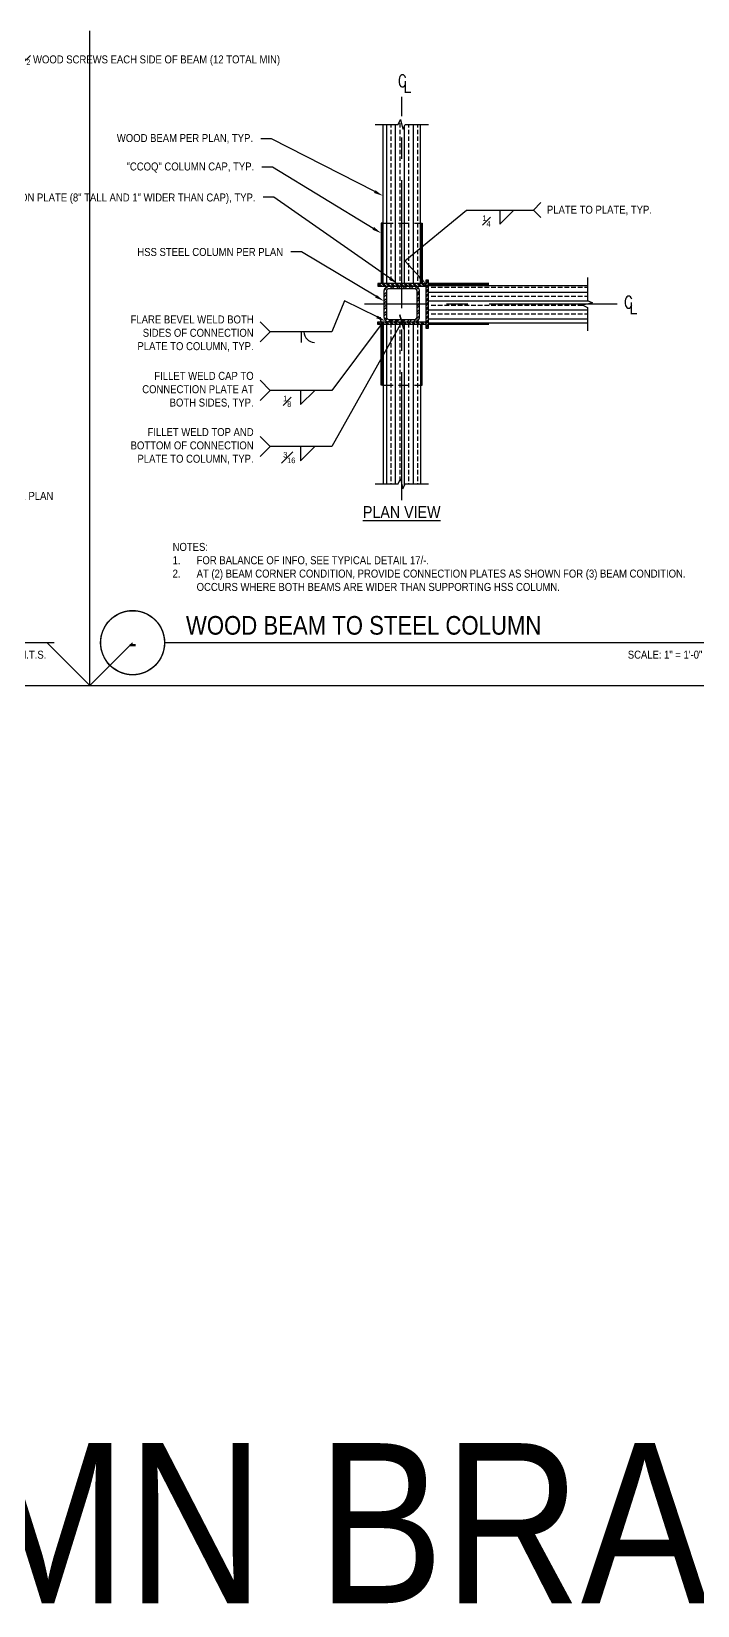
# Model space of a CAD drawing. Header units: inches. Extents: x -16404 to 14624, y -1591 to 16152.
# Drawn here: x -8950.2 to -8856.5, y 7730.7 to 7951.9 of the extents above; entities that cross this region are included whole.
import ezdxf
from ezdxf import colors
from ezdxf.entities.mleader import LeaderData, LeaderLine
from ezdxf.enums import TextEntityAlignment as Align
from ezdxf.math import Vec2, Vec3

# ---------------------------------------------------------------- set-up
doc = ezdxf.new("R2010")
doc.units = ezdxf.units.IN
doc.header["$LTSCALE"] = 24
doc.header["$MEASUREMENT"] = 0
for name, pattern in [('CENTER2', [1.125, 0.75, -0.125, 0.125, -0.125]), ('DASHED2', [0.375, 0.25, -0.125]), ('HIDDEN4', [0.09375, 0.0625, -0.03125])]:
    doc.linetypes.add(name, pattern=pattern)
doc.layers.get('0').update_dxf_attribs({"linetype": 'CONTINUOUS'})
for name, color, linetype in [('4TE', 4, 'CONTINUOUS'), ('S-ANNO-NOTE', 4, 'CONTINUOUS'), ('S-BREAK', 2, 'CONTINUOUS'), ('S-DIMS', 2, 'CONTINUOUS'), ('S-GRID', 1, 'CENTER2'), ('S-NOTE', 4, 'CONTINUOUS'), ('S-SIMPSON', 2, 'CONTINUOUS'), ('S-STEEL', 4, 'CONTINUOUS'), ('S-WOOD', 3, 'CONTINUOUS')]:
    doc.layers.add(name, color=color, linetype=linetype)
doc.layers.add('S-ANNO-GRID-NONPLOT', color=251, linetype='CONTINUOUS', plot=False)
doc.layers.add('S-HATCH1', color=1, linetype='CONTINUOUS', transparency=0.5)
doc.styles.add('Arial', font='arial.ttf', dxfattribs={"width": 0.85})
doc.styles.add('ROMANS', font='romans.shx', dxfattribs={"width": 0.85})
doc.dimstyles.new('DIM-12$7', dxfattribs={"dimscale": 12, "dimtxt": 0.09375, "dimasz": 0.125, "dimexe": 0.0625, "dimexo": 0.0625, "dimgap": 0.0625, "dimtad": 1, "dimdec": 4, "dimzin": 11, "dimdsep": 46, "dimlunit": 4, "dimtxsty": 'Arial', "dimblk": 'ARCHTICK', "dimcen": 0.125, "dimclrd": 256, "dimclre": 256, "dimclrt": 4, "dimadec": 0, "dimazin": 0, "dimtfac": 0.75, "dimtdec": 4, "dimtofl": 0, "dimtmove": 0, "dimatfit": 3, "dimldrblk": 'ARCHTICK', "dimfxl": 1, "dimfrac": 1, "dimtolj": 1, "dimtzin": 11, "dimarcsym": 0})
pattern_1 = [(90, (-41851.4771, 4056.534), (-1.25, 0), []), (90, (-41850.8521, 4057.159), (-1.25, 0), [0.625, -0.3125])]
pattern_2 = [(135, (-6919.28626, 7014.7264), (-0.30935922, -0.30935922), []), (135, (-6919.505, 7014.7264), (-0.30935922, -0.30935922), [])]

# ---------------------------------------------------------------- blocks, each defined once
blk = doc.blocks.new('*U283')
at = {"const_width": 0.188}
for points in [[(-4.5, 0, -1), (4.5, 0, 3.732051)], [(-4.5, 0, 1), (4.5, 0, -3.732051)]]:
    blk.add_lwpolyline(points, format="xyb", dxfattribs=at)
blk.add_lwpolyline([(4.5, 0), (82.21, 0)], dxfattribs=at)
blk.add_circle((0, 0), 4.5)
at = {"style": 'Arial', "width": 0.85}
for tag, p in [('DWG_TITLE_1', (7.5, 6.19)), ('DWG_TITLE_2', (7.5, 2.44))]:
    blk.add_attdef(tag, text='', height=2.62, dxfattribs=at).set_placement(p, align=Align.MIDDLE_LEFT)
blk.add_attdef('#', text='', height=3, dxfattribs=at).set_placement((0, 0), align=Align.MIDDLE_CENTER)
blk.add_attdef('SCALE', text='', height=1.12, dxfattribs=at).set_placement((81.08, -1.12), align=Align.TOP_RIGHT)
blk = doc.blocks.new('Se_24x36_DETAILS_GRID')
for p, q in [((15.535, 0), (15.535, 7.667)), ((15.535, 0), (16.035, 0.5)), ((7.767, 0), (15.535, 0)), ((15.535, 0), (23.302, 0))]:
    blk.add_line(p, q)
at = {"linetype": 'DASHED2', "ltscale": 0.5}
blk.add_line((15.535, 0), (15.035, 0.5), dxfattribs=at)
blk = doc.blocks.new('_ARCHTICK')
at = {"color": 0, "linetype": 'ByBlock', "const_width": 0.15}
blk.add_lwpolyline([(-0.5, -0.5), (0.5, 0.5)], dxfattribs=at)
blk = doc.blocks.new('*U2744')
at = {"const_width": 0.188}
for points in [[(-4.5, 0, -1), (4.5, 0, 3.732051)], [(-4.5, 0, 1), (4.5, 0, -3.732051)]]:
    blk.add_lwpolyline(points, format="xyb", dxfattribs=at)
blk.add_lwpolyline([(4.5, 0), (81.21, 0)], dxfattribs=at)
blk.add_circle((0, 0), 4.5)
at = {"style": 'Arial', "width": 0.85}
for tag, p in [('DWG_TITLE_1', (7.5, 6.19)), ('DWG_TITLE_2', (7.5, 2.44))]:
    blk.add_attdef(tag, text='', height=2.62, dxfattribs=at).set_placement(p, align=Align.MIDDLE_LEFT)
blk.add_attdef('#', text='', height=3, dxfattribs=at).set_placement((0, 0), align=Align.MIDDLE_CENTER)
blk.add_attdef('SCALE', text='', height=1.12, dxfattribs=at).set_placement((80.08, -1.12), align=Align.TOP_RIGHT)
blk = doc.blocks.new('HSS5x5x0-375')
at = {"layer": 'S-HATCH1'}
h = blk.add_hatch(dxfattribs=at)
h.set_pattern_fill('STEEL', color=256, scale=5, style=0)
h.set_pattern_definition([(45, (-834.34226, -599.90463), (-0.44194174, 0.44194174), []), (45, (-834.34226, -599.59213), (-0.44194174, 0.44194174), [])])
edge = h.paths.add_edge_path(flags=16)
edge.add_line((-1.802, -2.151), (1.802, -2.151))
edge.add_arc((1.802, -1.802), 0.349, 270, 360)
edge.add_line((2.151, -1.802), (2.151, 1.802))
edge.add_arc((1.802, 1.802), 0.349, 360, 450)
edge.add_line((1.802, 2.151), (-1.802, 2.151))
edge.add_arc((-1.802, 1.802), 0.349, 90, 180)
edge.add_line((-2.151, 1.802), (-2.151, -1.802))
edge.add_arc((-1.802, -1.802), 0.349, 180, 270)
edge = h.paths.add_edge_path()
edge.add_line((-1.802, -2.5), (1.802, -2.5))
edge.add_arc((1.802, -1.802), 0.698, 270, 360)
edge.add_line((2.5, -1.802), (2.5, 1.802))
edge.add_arc((1.802, 1.802), 0.698, 360, 450)
edge.add_line((1.802, 2.5), (-1.802, 2.5))
edge.add_arc((-1.802, 1.802), 0.698, 90, 180)
edge.add_line((-2.5, 1.802), (-2.5, -1.802))
edge.add_arc((-1.802, -1.802), 0.698, 180, 270)
at = {"layer": 'S-STEEL'}
for points in [[(-1.802, -2.5), (1.802, -2.5, 0.4142136), (2.5, -1.802), (2.5, 1.802, 0.4142136), (1.802, 2.5), (-1.802, 2.5, 0.4142136), (-2.5, 1.802), (-2.5, -1.802, 0.4142136)], [(-1.802, -2.151), (1.802, -2.151, 0.4142136), (2.151, -1.802), (2.151, 1.802, 0.4142136), (1.802, 2.151), (-1.802, 2.151, 0.4142136), (-2.151, 1.802), (-2.151, -1.802, 0.4142136)]]:
    blk.add_lwpolyline(points, format="xyb", close=True, dxfattribs=at)

msp = doc.modelspace()

# ---------------------------------------------------------------- hatches: boundary and pattern name
at = {"layer": 'S-HATCH1'}
h = msp.add_hatch(dxfattribs=at)
h.set_pattern_fill('ANSI33', color=252, scale=5, angle=45, style=0)
h.set_pattern_definition(pattern_1)
h.paths.add_polyline_path([(-8898.12158, 7924.96569), (-8900.74658, 7924.96569), (-8900.74658, 7916.46569), (-8898.12158, 7916.46569)])
h.paths.add_polyline_path([(-8895.49658, 7924.96569), (-8898.12158, 7924.96569), (-8898.12158, 7916.46569), (-8895.49658, 7916.46569)])
h.paths.add_polyline_path([(-8895.49658, 7938.84624), (-8897.63364, 7938.84624), (-8897.95319, 7938.15503), (-8898.12158, 7938.84624), (-8898.12158, 7924.96569), (-8895.49658, 7924.96569)])
h.paths.add_polyline_path([(-8900.74658, 7924.96569), (-8898.12158, 7924.96569), (-8898.12158, 7938.84624), (-8898.29029, 7939.53876), (-8898.61044, 7938.84624), (-8900.74658, 7938.84624)])
h = msp.add_hatch(dxfattribs=at)
h.set_pattern_fill('STEEL', color=256, scale=3.5, angle=90, style=0)
h.set_pattern_definition(pattern_2)
h.paths.add_polyline_path([(-8894.74658, 7916.46569), (-8901.49658, 7916.46569), (-8901.49658, 7916.09069), (-8894.74658, 7916.09069)])
h = msp.add_hatch(dxfattribs=at)
h.set_pattern_fill('STEEL', color=256, scale=3.5, style=0)
h.set_pattern_definition([(45, (-9796.1109, 5934.75538), (-0.30935922, 0.30935922), []), (45, (-9796.1109, 5934.97413), (-0.30935922, 0.30935922), [])])
h.paths.add_polyline_path([(-8894.37158, 7910.21569), (-8894.37158, 7916.96569), (-8894.74658, 7916.96569), (-8894.74658, 7910.21569)])
h = msp.add_hatch(dxfattribs=at)
h.set_pattern_fill('ANSI33', color=252, scale=5, angle=135, style=0)
h.set_pattern_definition([(180, (-41851.4771, 4056.534), (-1e-16, -1.25), []), (180, (-41852.1021, 4057.159), (-1e-16, -1.25), [0.625, -0.3125])])
h.paths.add_polyline_path([(-8871.99103, 7913.59069), (-8871.29851, 7913.7594), (-8871.99103, 7914.07956), (-8871.99103, 7916.21569), (-8894.37158, 7916.21569), (-8894.37158, 7913.59069)])
h.paths.add_polyline_path([(-8894.37158, 7913.59069), (-8894.37158, 7910.96569), (-8871.99103, 7910.96569), (-8871.99103, 7913.10276), (-8872.68225, 7913.42231), (-8871.99103, 7913.59069)])
h = msp.add_hatch(dxfattribs=at)
h.set_pattern_fill('STEEL', color=256, scale=3.5, angle=90, style=0)
h.set_pattern_definition(pattern_2)
h.paths.add_polyline_path([(-8894.74658, 7910.71569), (-8901.49658, 7910.71569), (-8901.49658, 7911.09069), (-8894.74658, 7911.09069)])
h = msp.add_hatch(dxfattribs=at)
h.set_pattern_fill('ANSI33', color=252, scale=5, angle=45, style=0)
h.set_pattern_definition(pattern_1)
h.paths.add_polyline_path([(-8900.74658, 7910.71569), (-8900.74658, 7902.2157), (-8898.12158, 7902.2157), (-8898.12158, 7910.71569)])
h.paths.add_polyline_path([(-8898.12158, 7902.2157), (-8900.74658, 7902.2157), (-8900.74658, 7888.33515), (-8898.61044, 7888.33515), (-8898.29029, 7889.02767), (-8898.12158, 7888.33515)])
h.paths.add_polyline_path([(-8895.49658, 7902.2157), (-8898.12158, 7902.2157), (-8898.12158, 7888.33515), (-8897.95319, 7887.64394), (-8897.63364, 7888.33515), (-8895.49658, 7888.33515)])
h.paths.add_polyline_path([(-8895.49658, 7910.71569), (-8898.12158, 7910.71569), (-8898.12158, 7902.2157), (-8895.49658, 7902.2157)])

# ---------------------------------------------------------------- linework, layer by layer
at = {"layer": '4TE'}
for points in [[(-8884.34454, 7926.80443), (-8884.34454, 7924.80443), (-8882.34454, 7926.80443)], [(-8912.3469, 7901.46324), (-8912.3469, 7899.46324), (-8910.3469, 7901.46324)], [(-8912.3469, 7893.56678), (-8912.3469, 7891.56678), (-8910.3469, 7893.56678)]]:
    msp.add_lwpolyline(points, dxfattribs=at)
at = {"layer": 'S-ANNO-NOTE'}
msp.add_lwpolyline([(-8878.55825, 7925.74377), (-8879.61891, 7926.80443), (-8878.55825, 7927.86509)], dxfattribs=at)
at = {"layer": 'S-BREAK', "flags": 128}
for points in [[(-8901.87174, 7938.84624), (-8898.61044, 7938.84624), (-8898.29029, 7939.53876), (-8897.95319, 7938.15503), (-8897.63364, 7938.84624), (-8894.37174, 7938.84624)], [(-8871.99103, 7917.34085), (-8871.99103, 7914.07956), (-8871.29851, 7913.7594), (-8872.68225, 7913.42231), (-8871.99103, 7913.10276), (-8871.99103, 7909.84085)], [(-8901.87174, 7888.33515), (-8898.61044, 7888.33515), (-8898.29029, 7889.02767), (-8897.95319, 7887.64394), (-8897.63364, 7888.33515), (-8894.37174, 7888.33515)]]:
    msp.add_lwpolyline(points, dxfattribs=at)
at = {"layer": 'S-GRID'}
for p, q in [((-8898.12158, 7886.01213), (-8898.12158, 7942.72075)), ((-8867.83478, 7913.59069), (-8903.34654, 7913.59069))]:
    msp.add_line(p, q, dxfattribs=at)
at = {"layer": 'S-NOTE'}
msp.add_line((-8912.20031, 7908.18361), (-8912.20031, 7909.68361), dxfattribs=at)
for points in [[(-8918.01669, 7908.2694), (-8916.60247, 7909.68361), (-8918.01669, 7911.09783)], [(-8918.01669, 7900.04903), (-8916.60247, 7901.46324), (-8918.01669, 7902.87746)], [(-8918.01669, 7892.15256), (-8916.60247, 7893.56678), (-8918.01669, 7894.98099)]]:
    msp.add_lwpolyline(points, dxfattribs=at)
msp.add_arc((-8910.28857, 7909.7895), 1.60937, 183.7722975, 266.2277025, dxfattribs=at)
at = {"layer": 'S-SIMPSON', "linetype": 'Continuous'}
for p, q in [((-8900.99658, 7924.96569), (-8900.99658, 7916.46569)), ((-8900.80908, 7924.96569), (-8900.99658, 7924.96569)), ((-8900.80908, 7924.96569), (-8900.80908, 7916.46569)), ((-8895.43408, 7924.96569), (-8895.43408, 7916.46569)), ((-8895.43408, 7924.96569), (-8895.24658, 7924.96569)), ((-8895.24658, 7924.96569), (-8895.24658, 7916.46569)), ((-8885.87158, 7916.46569), (-8894.37158, 7916.46569)), ((-8885.87158, 7916.27819), (-8894.37158, 7916.27819)), ((-8885.87158, 7910.90319), (-8894.37158, 7910.90319)), ((-8900.99658, 7902.2157), (-8900.99658, 7910.71569)), ((-8900.80908, 7902.2157), (-8900.80908, 7910.71569)), ((-8895.43408, 7902.2157), (-8895.43408, 7910.71569)), ((-8895.24658, 7902.2157), (-8895.24658, 7910.71569)), ((-8885.87158, 7910.71569), (-8894.37158, 7910.71569)), ((-8900.80908, 7902.2157), (-8900.99658, 7902.2157)), ((-8895.43408, 7902.2157), (-8895.24658, 7902.2157))]:
    msp.add_line(p, q, dxfattribs=at)
at = {"layer": 'S-SIMPSON', "linetype": 'HIDDEN4'}
for p, q in [((-8900.80908, 7924.96569), (-8895.43408, 7924.96569)), ((-8900.80908, 7902.2157), (-8895.43408, 7902.2157))]:
    msp.add_line(p, q, dxfattribs=at)
at = {"layer": 'S-STEEL'}
for points in [[(-8894.74658, 7916.46569), (-8901.49658, 7916.46569), (-8901.49658, 7916.09069), (-8894.74658, 7916.09069)], [(-8894.37158, 7910.21569), (-8894.37158, 7916.96569), (-8894.74658, 7916.96569), (-8894.74658, 7910.21569)], [(-8894.74658, 7910.71569), (-8901.49658, 7910.71569), (-8901.49658, 7911.09069), (-8894.74658, 7911.09069)]]:
    msp.add_lwpolyline(points, close=True, dxfattribs=at)
at = {"layer": 'S-WOOD'}
for p, q in [((-8900.74658, 7916.46569), (-8900.74658, 7938.84624)), ((-8895.49658, 7916.46569), (-8895.49658, 7938.84624)), ((-8894.37158, 7916.21569), (-8871.99103, 7916.21569)), ((-8894.37158, 7910.96569), (-8871.99103, 7910.96569)), ((-8900.74658, 7910.71569), (-8900.74658, 7888.33515)), ((-8895.49658, 7910.71569), (-8895.49658, 7888.33515))]:
    msp.add_line(p, q, dxfattribs=at)

# ---------------------------------------------------------------- block references
at = {"layer": 'S-ANNO-GRID-NONPLOT', "xscale": 12, "yscale": 12, "zscale": 12}
msp.add_blockref('Se_24x36_DETAILS_GRID', (-9128.3678, 7860), dxfattribs=at)
at = {"layer": 'S-ANNO-NOTE'}
ref = msp.add_blockref('*U283', (-9029.1587, 7866), dxfattribs=at)
ref.add_attrib('DWG_TITLE_2', 'STEEL BEAM TO WOOD BEAM', dxfattribs={"layer": '0', "height": 2.625, "style": 'Arial', "width": 0.85}).set_placement((-9021.6587, 7868.4375), align=Align.MIDDLE_LEFT)
ref.add_attrib('SCALE', 'SCALE: N.T.S.', dxfattribs={"layer": '0', "height": 1.125, "style": 'Arial', "width": 0.85}).set_placement((-8948.0746, 7864.875), align=Align.TOP_RIGHT)
msp.add_blockref('*U2744', (-8935.9496, 7866), dxfattribs=at).add_auto_attribs({'#': '-', 'DWG_TITLE_2': 'WOOD BEAM TO STEEL COLUMN', 'SCALE': 'SCALE: 1" = 1\'-0"'})
at = {"layer": 'S-STEEL'}
msp.add_blockref('HSS5x5x0-375', (-8898.12158, 7913.59069), dxfattribs=at)

# ---------------------------------------------------------------- texts
at = {"layer": 'S-ANNO-NOTE', "color": 4, "style": 'Arial'}
for s, insert, char_height, width, attachment_point in [('L', (-8897.32829, 7944.10843), 1.6875, 13.734375, 5), ('PLATE TO PLATE, TYP.', (-8877.71463, 7927.41904), 1.125, 18.0213104, 1), ('\\A1;{\\H0.7x;\\S1#4;}', (-8886.77988, 7926.04657), 1.125, 21.3353977, 1), ('L', (-8865.55394, 7913.00736), 1.6875, 13.734375, 5), ('FLARE BEVEL WELD {\\A1;BOTH SIDES OF CONNECTION }PLATE TO COLUMN, TYP.', (-8918.93759, 7911.99359), 1.125, 18.981452, 3), ('FILLET WELD CAP TO {\\A1;CONNECTION }PLATE AT BOTH SIDES, TYP.', (-8918.93759, 7904.06421), 1.125, 18.981452, 3), ('\\A1;{\\H0.7x;\\S1#8;}', (-8914.78225, 7900.70539), 1.125, 21.3353977, 1), ('FILLET WELD {\\A1;TOP AND BOTTOM OF CONNECTION }PLATE TO COLUMN, TYP.', (-8918.93759, 7896.16775), 1.125, 18.981452, 3), ('\\A1;{\\H0.7x;\\S3#16;}', (-8914.78225, 7892.80892), 1.125, 21.3353977, 1)]:
    msp.add_mtext(s, dxfattribs=dict(at, insert=insert, char_height=char_height, width=width, attachment_point=attachment_point))
at = {"layer": 'S-ANNO-NOTE', "color": 6, "insert": (-8898.12158, 7884.3553), "char_height": 1.6875, "width": 33.3125, "attachment_point": 5, "style": 'Arial'}
msp.add_mtext('{\\LPLAN VIEW}', dxfattribs=at)
at = {"layer": 'S-ANNO-NOTE', "insert": (-8930.3246, 7873.25854), "char_height": 1.125, "width": 74.9679368, "attachment_point": 7, "style": 'Arial'}
msp.add_mtext('NOTES:\\P\\pi-3.375,l3.375,t3.375;1.^IFOR BALANCE OF INFO, SEE TYPICAL DETAIL 17/-.\\P2.^IAT (2) BEAM CORNER CONDITION, PROVIDE CONNECTION PLATES AS SHOWN FOR (3) BEAM CONDITION. OCCURS WHERE BOTH BEAMS ARE WIDER THAN SUPPORTING HSS COLUMN.', dxfattribs=at)
at = {"layer": 'S-ANNO-NOTE', "color": 2, "insert": (-8941.9496, 7753.5), "char_height": 22.5, "width": 305.8466746, "attachment_point": 2, "style": 'Arial'}
msp.add_mtext('HSS COLUMN BRACING', dxfattribs=at)
at = {"layer": 'S-NOTE', "color": 4, "char_height": 1.6875, "width": 13.734375, "attachment_point": 5, "style": 'ROMANS'}
for insert in [(-8898.03366, 7944.95339), (-8866.25931, 7913.85232)]:
    msp.add_mtext('C', dxfattribs=dict(at, insert=insert))

# ---------------------------------------------------------------- leaders
at = {"layer": 'S-ANNO-NOTE'}
ml = msp.add_multileader_mtext('Standard', dxfattribs=at)
ml.set_content('\\A1;STEEL PLATE {\\H0.7x;\\S3#8;}" w/ (6) SDS{\\H0.7x;\\S1#4;\\H1.42857x;x3\\H0.7x;\\S1#2;\\H1.42857x; WOOD SCREWS EACH SIDE OF BEAM (12 TOTAL MIN)}', color=4, style='Arial')
ml.set_leader_properties(color=2)
ml.build(insert=Vec2(0, 0))
ml.multileader.update_dxf_attribs({"dogleg_length": 0.36, "arrow_head_size": 1.3125, "scale": 12})
ctx = ml.context
ctx.base_point, ctx.scale, ctx.char_height, ctx.arrow_head_size, ctx.landing_gap_size, ctx.plane_origin = Vec3(-8972.72815, 7948.03767), 12, 1.125, 1.3125, 1.08, Vec3(-8996.60414, 8255.11122)
notes = []
notes.append((ctx, [(0, (1, 1, 0), (-8974.22815, 7948.03767), (1, 0), 1.5, [(0, [(-8986.29437, 7938.125)], 0, [])])]))
ctx.mtext.insert, ctx.mtext.width, ctx.mtext.flow_direction = Vec3(-8971.64815, 7948.76554), 21.2158017, 5
ml = msp.add_multileader_mtext('Standard', dxfattribs=at)
ml.set_content('"CCOQ" COLUMN CAP', color=4, style='Arial')
ml.set_leader_properties(color=2)
ml.build(insert=Vec2(0, 0))
ml.multileader.update_dxf_attribs({"dogleg_length": 0.36, "arrow_head_size": 1.3125, "scale": 12})
ctx = ml.context
ctx.base_point, ctx.scale, ctx.char_height, ctx.arrow_head_size, ctx.landing_gap_size, ctx.plane_origin = Vec3(-9067.59937, 7932.88353), 12, 1.125, 1.3125, 1.08, Vec3(-9112.80615, 8231.21835)
notes.append((ctx, [(0, (1, 1, 0), (-9069.09937, 7932.88353), (1, 0), 1.5, [(0, [(-9078.24393, 7939.82857)], 0, [])])]))
ctx.mtext.insert, ctx.mtext.width, ctx.mtext.flow_direction = Vec3(-9066.51937, 7933.48977), 16.6912124, 5
ml = msp.add_multileader_mtext('Standard', dxfattribs=at)
ml.set_content('WOOD BEAM PER PLAN', color=4, style='Arial')
ml.set_leader_properties(color=2)
ml.build(insert=Vec2(0, 0))
ml.multileader.update_dxf_attribs({"dogleg_length": 0.36, "arrow_head_size": 1.3125, "scale": 12})
ctx = ml.context
ctx.base_point, ctx.scale, ctx.char_height, ctx.arrow_head_size, ctx.landing_gap_size, ctx.plane_origin = Vec3(-9067.59937, 7936.88081), 12, 1.125, 1.3125, 1.08, Vec3(-9112.80615, 8236.56954)
notes.append((ctx, [(0, (1, 1, 0), (-9069.09937, 7936.88081), (1, 0), 1.5, [(0, [(-9072.76759, 7940.07857)], 0, [])])]))
ctx.mtext.insert, ctx.mtext.width, ctx.mtext.flow_direction = Vec3(-9066.51937, 7937.4529), 19.9553591, 5
ml = msp.add_multileader_mtext('Standard', dxfattribs=at)
ml.set_content('WOOD BEAM PER PLAN, TYP.', color=4, style='Arial')
ml.set_leader_properties(color=2)
ml.build(insert=Vec2(0, 0))
ml.multileader.update_dxf_attribs({"dogleg_length": 0.36, "arrow_head_size": 1.3125, "scale": 12})
ctx = ml.context
ctx.base_point, ctx.scale, ctx.char_height, ctx.arrow_head_size, ctx.landing_gap_size, ctx.plane_origin = Vec3(-8939.11753, 7936.81695), 12, 1.125, 1.3125, 1.08, Vec3(-8870.6677, 8239.69212)
ctx.text_align_type = 2
notes.append((ctx, [(0, (1, 1, 0), (-8916.43885, 7936.81695), (-1, 0), 1.5, [(0, [(-8900.74658, 7928.79592)], 0, [])])]))
ctx.mtext.insert, ctx.mtext.width, ctx.mtext.alignment, ctx.mtext.flow_direction = Vec3(-8919.01885, 7937.49073), 22.0183139, 3, 5
ml = msp.add_multileader_mtext('Standard', dxfattribs=at)
ml.set_content('\\A1;{\\H0.7x;\\S3#8;\\H1.4286x;" STEEL CONNECTION PLATE (8" TALL AND 1" WIDER THAN CAP)}', color=4, style='Arial')
ml.set_leader_properties(color=2)
ml.build(insert=Vec2(0, 0))
ml.multileader.update_dxf_attribs({"dogleg_length": 0.36, "arrow_head_size": 1.3125, "scale": 12})
ctx = ml.context
ctx.base_point, ctx.scale, ctx.char_height, ctx.arrow_head_size, ctx.landing_gap_size, ctx.plane_origin = Vec3(-9067.59937, 7928.6958), 12, 1.125, 1.3125, 1.08, Vec3(-9112.80615, 8227.03062)
notes.append((ctx, [(0, (1, 1, 0), (-9069.09937, 7928.6958), (1, 0), 1.5, [(0, [(-9082.35228, 7939.32857)], 0, [])])]))
ctx.mtext.insert, ctx.mtext.width, ctx.mtext.flow_direction = Vec3(-9066.51937, 7929.42368), 16.9694997, 5
ml = msp.add_multileader_mtext('Standard', dxfattribs=at)
ml.set_content('"CCOQ" COLUMN CAP, TYP.', color=4, style='Arial')
ml.set_leader_properties(color=2)
ml.build(insert=Vec2(0, 0))
ml.multileader.update_dxf_attribs({"dogleg_length": 0.36, "arrow_head_size": 1.3125, "scale": 12})
ctx = ml.context
ctx.base_point, ctx.scale, ctx.char_height, ctx.arrow_head_size, ctx.landing_gap_size, ctx.plane_origin = Vec3(-8937.70592, 7932.81967), 12, 1.125, 1.3125, 1.08, Vec3(-8870.6677, 8234.34092)
ctx.text_align_type = 2
notes.append((ctx, [(0, (1, 1, 0), (-8916.27767, 7932.81967), (-1, 0), 1.5, [(0, [(-8900.99658, 7923.54815)], 0, [])])]))
ctx.mtext.insert, ctx.mtext.width, ctx.mtext.alignment, ctx.mtext.flow_direction = Vec3(-8918.85767, 7933.49344), 21.4685885, 3, 5
ml = msp.add_multileader_mtext('Standard', dxfattribs=at)
ml.set_content('\\A1;{\\H0.7x;\\S3#8;\\H1.4286x;" THICK STEEL CONNECTION PLATE (8" TALL AND 1" WIDER THAN CAP), TYP.}', color=4, style='Arial')
ml.set_leader_properties(color=2)
ml.build(insert=Vec2(0, 0))
ml.multileader.update_dxf_attribs({"dogleg_length": 0.36, "arrow_head_size": 1.3125, "scale": 12})
ctx = ml.context
ctx.base_point, ctx.scale, ctx.char_height, ctx.arrow_head_size, ctx.landing_gap_size, ctx.plane_origin = Vec3(-8939.63999, 7928.63195), 12, 1.125, 1.3125, 1.08, Vec3(-8870.6677, 8230.1532)
ctx.text_align_type = 2
notes.append((ctx, [(0, (1, 1, 0), (-8916.0952, 7928.63195), (-1, 0), 1.5, [(0, [(-8898.71677, 7916.46569)], 0, [])])]))
ctx.mtext.insert, ctx.mtext.width, ctx.mtext.alignment, ctx.mtext.flow_direction = Vec3(-8918.6752, 7929.35982), 21.9167327, 3, 5
ml = msp.add_multileader_mtext('Standard', dxfattribs=at)
ml.set_content('', color=256, style='ROMANS')
ml.set_leader_properties(color=2)
ml.build(insert=Vec2(0, 0))
ml.multileader.update_dxf_attribs({"dogleg_length": 1.21451, "arrow_head_size": 1.3125, "scale": 12})
ctx = ml.context
ctx.base_point, ctx.scale, ctx.char_height, ctx.arrow_head_size, ctx.landing_gap_size, ctx.plane_origin = Vec3(-8879.61891, 7926.80443), 12, 1.125, 1.3125, 0.75, Vec3(-8893.17762, 7919.77383)
notes.append((ctx, [(0, (1, 1, 0), (-8888.99782, 7926.80443), (1, 0), 9.37891, [(0, [(-8894.74658, 7916.46569), (-8897.67008, 7919.65616)], 0, [])])]))
ctx.mtext.insert, ctx.mtext.flow_direction = Vec3(-8878.86891, 7927.36693), 5
ml = msp.add_multileader_mtext('Standard', dxfattribs=at)
ml.set_content('HSS STEEL COLUMN PER PLAN', color=4, style='Arial')
ml.set_leader_properties(color=2)
ml.build(insert=Vec2(0, 0))
ml.multileader.update_dxf_attribs({"dogleg_length": 0.36, "arrow_head_size": 1.3125, "scale": 12})
ctx = ml.context
ctx.base_point, ctx.scale, ctx.char_height, ctx.arrow_head_size, ctx.landing_gap_size, ctx.plane_origin = Vec3(-8932.37824, 7920.9139), 12, 1.125, 1.3125, 1.08, Vec3(-8886.90981, 8221.18517)
ctx.text_align_type = 2
notes.append((ctx, [(0, (1, 1, 0), (-8912.21412, 7920.9139), (-1, 0), 1.5, [(0, [(-8900.62158, 7914.01836)], 0, [])])]))
ctx.mtext.insert, ctx.mtext.width, ctx.mtext.alignment, ctx.mtext.flow_direction = Vec3(-8914.79412, 7921.4764), 16.9694997, 3, 5
ml = msp.add_multileader_mtext('Standard', dxfattribs=at)
ml.set_content('', color=256, style='ROMANS')
ml.set_leader_properties(color=2)
ml.build(insert=Vec2(0, 0))
ml.multileader.update_dxf_attribs({"dogleg_length": 1.21451, "arrow_head_size": 1.3125, "scale": 12})
ctx = ml.context
ctx.base_point, ctx.scale, ctx.char_height, ctx.arrow_head_size, ctx.landing_gap_size, ctx.plane_origin = Vec3(-8918.10247, 7909.68361), 12, 1.125, 1.3125, 0.75, Vec3(-8900.91414, 7900.25532)
ctx.text_align_type = 2
notes.append((ctx, [(0, (1, 1, 0), (-8907.94474, 7909.68361), (-1, 0), 8.65774, [(0, [(-8900.41714, 7911.18744), (-8906.14351, 7914.06055)], 0, [])])]))
ctx.mtext.insert, ctx.mtext.alignment, ctx.mtext.flow_direction = Vec3(-8917.35247, 7910.24611), 3, 5
ml = msp.add_multileader_mtext('Standard', dxfattribs=at)
ml.set_content('\\A1;{\\H0.7x;\\S3#8;\\H1.4286x;" THICK STEEL CONNECTION PLATE (8" TALL AND 1" WIDER THAN CAP)}', color=4, style='Arial')
ml.set_leader_properties(color=2)
ml.build(insert=Vec2(0, 0))
ml.multileader.update_dxf_attribs({"dogleg_length": 0.36, "arrow_head_size": 1.3125, "scale": 12})
ctx = ml.context
ctx.base_point, ctx.scale, ctx.char_height, ctx.arrow_head_size, ctx.landing_gap_size, ctx.plane_origin = Vec3(-9067.59937, 7890.55935), 12, 1.125, 1.3125, 1.08, Vec3(-9112.80615, 8188.89418)
notes.append((ctx, [(0, (1, 1, 0), (-9069.09937, 7890.55935), (1, 0), 1.5, [(0, [(-9082.35228, 7903.88522)], 0, [])])]))
ctx.mtext.insert, ctx.mtext.width, ctx.mtext.flow_direction = Vec3(-9066.51937, 7891.28723), 16.9694997, 5
ml = msp.add_multileader_mtext('Standard', dxfattribs=at)
ml.set_content('"CCOQ" COLUMN CAP', color=4, style='Arial')
ml.set_leader_properties(color=2)
ml.build(insert=Vec2(0, 0))
ml.multileader.update_dxf_attribs({"dogleg_length": 0.36, "arrow_head_size": 1.3125, "scale": 12})
ctx = ml.context
ctx.base_point, ctx.scale, ctx.char_height, ctx.arrow_head_size, ctx.landing_gap_size, ctx.plane_origin = Vec3(-9067.59937, 7894.74708), 12, 1.125, 1.3125, 1.08, Vec3(-9112.80615, 8193.0819)
notes.append((ctx, [(0, (1, 1, 0), (-9069.09937, 7894.74708), (1, 0), 1.5, [(0, [(-9077.24393, 7903.88522)], 0, [])])]))
ctx.mtext.insert, ctx.mtext.width, ctx.mtext.flow_direction = Vec3(-9066.51937, 7895.35332), 16.6912124, 5
ml = msp.add_multileader_mtext('Standard', dxfattribs=at)
ml.set_content('WOOD BEAM PER PLAN', color=4, style='Arial')
ml.set_leader_properties(color=2)
ml.build(insert=Vec2(0, 0))
ml.multileader.update_dxf_attribs({"dogleg_length": 0.36, "arrow_head_size": 1.3125, "scale": 12})
ctx = ml.context
ctx.base_point, ctx.scale, ctx.char_height, ctx.arrow_head_size, ctx.landing_gap_size, ctx.plane_origin = Vec3(-9067.59937, 7901.25696), 12, 1.125, 1.3125, 1.08, Vec3(-9112.80615, 8198.43309)
notes.append((ctx, [(0, (1, 1, 0), (-9069.09937, 7901.25696), (1, 0), 1.5, [(0, [(-9071.76759, 7904.01022)], 0, [])])]))
ctx.mtext.insert, ctx.mtext.width, ctx.mtext.flow_direction = Vec3(-9066.51937, 7901.82906), 19.9553591, 5
ml = msp.add_multileader_mtext('Standard', dxfattribs=at)
ml.set_content('\\A1;WOOD BEAM PER PLAN\\P(3{\\H0.7x;\\S1#2;}"x WIDTH MIN)', color=4, style='Arial')
ml.set_leader_properties(color=2)
ml.build(insert=Vec2(0, 0))
ml.multileader.update_dxf_attribs({"dogleg_length": 0.36, "arrow_head_size": 1.3125, "scale": 12})
ctx = ml.context
ctx.base_point, ctx.scale, ctx.char_height, ctx.arrow_head_size, ctx.landing_gap_size, ctx.plane_origin = Vec3(-8963.61595, 7886.46814), 12, 1.125, 1.3125, 1.08, Vec3(-8982.00173, 8189.16629)
notes.append((ctx, [(0, (1, 1, 0), (-8965.11595, 7886.46814), (1, 0), 1.5, [(0, [(-8967.83178, 7890.75)], 0, [])])]))
ctx.mtext.insert, ctx.mtext.width, ctx.mtext.flow_direction = Vec3(-8962.53595, 7887.19602), 15.4274937, 5
at = {"layer": 'S-DIMS'}
for points in [[(-8898.12158, 7911.09069), (-8907.94474, 7893.56678), (-8916.60247, 7893.56678)], [(-8900.99658, 7910.71569), (-8907.94474, 7901.46324), (-8916.60247, 7901.46324)]]:
    msp.add_leader(points, dimstyle='DIM-12$7', dxfattribs=at)
for ctx, leaders in notes:
    for number, flags, end, landing, length, lines in leaders:
        leader = LeaderData()
        leader.index, (leader.has_last_leader_line, leader.has_dogleg_vector, leader.attachment_direction) = number, flags
        leader.last_leader_point, leader.dogleg_vector, leader.dogleg_length = Vec3(end), Vec3(landing), length
        for number, points, colour, breaks in lines:
            line = LeaderLine()
            line.index, line.vertices, line.color, line.breaks = number, Vec3.list(points), colors.encode_raw_color(colour), breaks
            leader.lines.append(line)
        ctx.leaders.append(leader)

doc.saveas('drawing.dxf')
